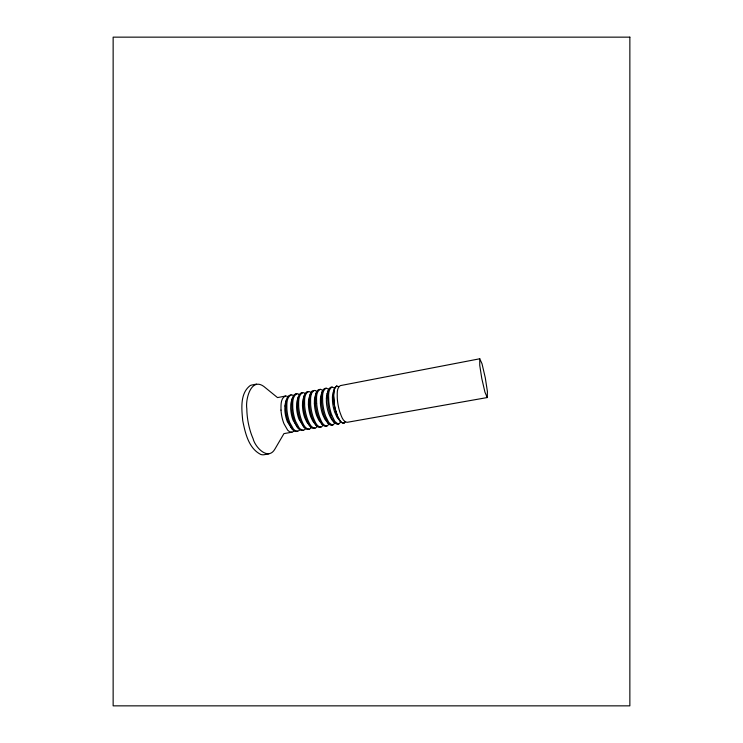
<?xml version="1.0" encoding="UTF-8"?>
<svg xmlns="http://www.w3.org/2000/svg" width="743" height="743" viewBox="0 0 743 743"><rect width="100%" height="100%" fill="white"/><g stroke="black" fill="none" stroke-linecap="round" stroke-linejoin="round"><path stroke-width="1.11" d="M332.409 397.013L332.511 401.331A45.834 45.834 0 0 0 334.694 412.151L337.081 417.399L340.74 421.838A6.306 6.306 0 0 0 341.269 422.33L342.96 423.129A1.765 1.765 0 0 0 343.424 423.111L343.572 423.083M326.372 398.155L326.446 402.418A44.534 44.534 0 0 0 328.582 413.117C330.189 417.334 332.558 422.47 336.978 424.188A1.857 1.857 0 0 0 337.443 424.16L338.613 423.956A1.839 1.839 0 0 0 339.077 423.816L340.74 421.838M321.394 396.864L321.496 402.53A58.195 58.195 0 0 0 322.648 410.145A48.992 48.992 0 0 0 324.468 416.414L328.127 423.352A8.582 8.582 0 0 0 328.87 424.151M327.431 395.722L328.044 405.288A67.919 67.919 0 0 0 329.149 410.675L331.174 417.102L334.211 422.368M285.767 403.607L285.702 409.087A49.122 49.122 0 0 0 286.724 416.405A42.602 42.602 0 0 0 288.507 422.451L292.055 429.008A8.814 8.814 0 0 0 293.931 430.791M284.94 405.966L284.848 409.662A38.812 38.812 0 0 0 285.702 416.201A33.584 33.584 0 0 0 287.374 421.671L291.841 428.739M311.308 394.347L311.512 393.716A10.207 10.207 0 0 1 311.856 392.861L313.704 390.688A2.145 2.145 0 0 1 315.134 390.539M285.331 396.019A3.585 3.585 0 0 1 287.81 396.716A9.538 9.538 0 0 0 286.575 399.446L285.563 402.604A17.015 17.015 0 0 0 284.959 405.966M292.436 398.099L292.408 398.211A15.612 15.612 0 0 0 292.157 399.102L291.999 399.827A20.98 20.98 0 0 0 291.869 400.561L291.953 411.483A56.867 56.867 0 0 0 292.937 416.554L294.878 422.721L297.089 426.844A15.529 15.529 0 0 0 297.757 427.782L293.048 420.148A34.531 34.531 0 0 1 291.59 415.253A39.899 39.899 0 0 1 290.699 408.604L290.764 404.861A16.978 16.978 0 0 1 291.405 401.322L292.436 398.099A9.418 9.418 0 0 1 293.569 395.61A3.548 3.548 0 0 1 295.658 394.013M296.81 393.79A3.501 3.501 0 0 1 299.318 394.626A9.213 9.213 0 0 0 298.38 396.781L297.302 400.05A16.931 16.931 0 0 0 296.652 403.755L296.578 407.554A41.032 41.032 0 0 0 297.349 413.535A35.45 35.45 0 0 0 298.992 419.247L303.776 426.909A9.111 9.111 0 0 0 305.466 428.627A3.539 3.539 0 0 1 303.358 430.271L302.197 430.392M311.967 391.292L311.466 391.812A5.257 5.257 0 0 0 311.001 392.49A9.018 9.018 0 0 0 310.286 394.124L310.202 394.375A21.454 21.454 0 0 0 309.432 399.13L309.45 404.777A54.908 54.908 0 0 0 310.574 412.356A46.326 46.326 0 0 0 312.413 418.588L315.877 425.126A8.925 8.925 0 0 0 317.122 426.408L318.617 427.234A2.387 2.387 0 0 0 319.694 427.309L320.846 427.095A2.303 2.303 0 0 0 321.719 426.733L322.982 425.284A8.832 8.832 0 0 1 321.97 424.216L318.431 417.501A47.608 47.608 0 0 1 316.602 411.25A56.496 56.496 0 0 1 315.459 403.653L315.376 397.997A25.429 25.429 0 0 1 315.747 394.83A12.12 12.12 0 0 1 316.824 391.422L318.088 389.973A2.229 2.229 0 0 1 318.942 389.611L320.103 389.388A2.08 2.08 0 0 1 320.725 389.36L322.759 390.4A8.888 8.888 0 0 0 322.313 391.477L321.106 394.951A16.745 16.745 0 0 0 320.409 399.288L320.409 403.495A44.933 44.933 0 0 0 321.478 410.424A38.98 38.98 0 0 0 322.75 414.743L324.877 419.293L328.072 423.296M307.221 391.765A3.483 3.483 0 0 0 305.243 393.567A9.176 9.176 0 0 0 304.324 395.452L303.218 398.777A16.875 16.875 0 0 0 302.55 402.65L302.466 405.984M310.277 394.124L309.153 397.505A16.82 16.82 0 0 0 308.475 401.536L308.401 404.907M316.277 392.806L315.116 396.223A16.792 16.792 0 0 0 314.428 400.412L314.373 403.83M336.69 386.193A1.765 1.765 0 0 0 336.254 386.341L334.954 387.679L334.016 390.326A24.593 24.593 0 0 0 333.523 394.57L334.164 404.229A70.13 70.13 0 0 0 335.288 409.662L337.889 417.455L340.368 421.43M327.115 393.679L328.787 389.146L330.31 387.474A1.867 1.867 0 0 1 330.746 387.335L331.917 387.112A1.839 1.839 0 0 1 332.39 387.084L334.638 388.329M334.443 388.84L333.087 392.62A17.321 17.321 0 0 0 332.455 397.013M334.796 422.999L333.263 424.801A1.988 1.988 0 0 1 332.669 425.005L331.499 425.21A2.006 2.006 0 0 1 330.886 425.228L328.88 424.151L327.487 425.776A2.136 2.136 0 0 1 326.744 426.055L325.583 426.259A2.164 2.164 0 0 1 324.812 426.25L322.982 425.284M322.759 390.4L324.254 388.682A2.015 2.015 0 0 1 324.83 388.478L325.991 388.255A1.978 1.978 0 0 1 326.623 388.236L328.685 389.36M344.269 422.804L344.111 422.897A1.774 1.774 0 0 1 343.257 423.111L341.52 422.386M487.259 397.551L487.408 391.515L485.272 377.732L482.021 363.782L479.746 358.776L479.737 365.287L481.78 378.456L484.947 392.165L487.259 397.551L346.99 422.349C342.532 421.495 341.325 415.588 339.811 411.947A58.641 58.641 0 0 1 337.266 397.876C337.359 393.939 336.44 388.004 340.285 385.626L479.82 358.767M325.991 388.255C321.524 391.004 322.694 397.756 322.685 402.307A58.53 58.53 0 0 0 323.846 409.922A49.27 49.27 0 0 0 325.657 416.191L328.777 422.47L332.065 425.024A2.062 2.062 0 0 0 332.669 425.005M331.917 387.112C327.524 389.917 328.768 396.632 328.768 401.164A60.322 60.322 0 0 0 329.929 408.799A50.775 50.775 0 0 0 331.74 415.096M320.103 389.388C315.552 392.081 316.648 398.87 316.648 403.43M293.55 395.675A3.539 3.539 0 0 0 291.061 394.904C286.222 397.486 286.854 404.303 286.872 409.003A50.004 50.004 0 0 0 287.755 415.569L287.959 416.517A41.961 41.961 0 0 0 289.835 422.674L293.476 429.129L295.435 430.782L297.553 431.209L296.42 431.414M311.001 392.49L309.497 391.691A2.452 2.452 0 0 0 308.401 391.635C303.72 394.227 304.639 401.081 304.649 405.678A54.081 54.081 0 0 0 305.559 412.291L305.763 413.238A45.332 45.332 0 0 0 307.611 419.461C309.116 422.702 310.732 427.912 314.986 428.135A2.721 2.721 0 0 0 316.379 427.336A4.83 4.83 0 0 0 317.122 426.398M281.003 410.099C281.003 405.437 280.408 398.452 285.34 396.084L277.52 397.589L263.821 386.453C251.013 377.091 245.301 399.409 246.815 408.687A73.641 73.641 0 0 0 246.973 412.792A82.12 82.12 0 0 0 249.871 429.612L250.679 432.305A66.238 66.238 0 0 0 253.084 438.639C255.1 447.24 268.093 461.078 274.938 449.032L283.947 433.615L291.804 432.231L289.649 431.804L287.662 430.169L283.975 423.733A40.93 40.93 0 0 1 282.08 417.594L281.876 416.656A48.778 48.778 0 0 1 281.003 410.099M256.558 384.075L251.803 385.023A6.798 6.798 0 0 0 250.187 385.571C239.803 393.474 241.633 409.114 242.738 420.64C245.199 432.928 248.571 448.308 260.765 454.447A7.114 7.114 0 0 0 264.127 454.716L268.92 453.889M291.061 394.979L289.937 395.202A3.594 3.594 0 0 0 287.894 396.697M295.677 394.087L296.81 393.874A2.526 2.526 0 0 0 296.262 394.05C292.129 397.124 292.723 403.3 292.77 407.898A51.286 51.286 0 0 0 293.661 414.483L293.856 415.43A43.029 43.029 0 0 0 295.733 421.606L299.058 427.764A10.356 10.356 0 0 0 300.163 428.952L302.782 430.225A2.47 2.47 0 0 0 303.339 430.188M301.454 392.982L302.596 392.759A2.396 2.396 0 0 0 302.039 392.945C297.989 396.075 298.64 402.204 298.686 406.792A52.642 52.642 0 0 0 299.596 413.387L299.8 414.343A44.162 44.162 0 0 0 301.658 420.538C303.172 423.798 304.862 428.999 309.144 429.166A3.511 3.511 0 0 0 311.215 427.476A5.09 5.09 0 0 0 311.949 427.949L312.283 428.117A2.721 2.721 0 0 0 313.834 428.358L314.986 428.135M307.258 391.858L308.401 391.645M314.233 390.521L313.082 390.744A2.48 2.48 0 0 0 311.976 391.292M308.001 429.361L309.144 429.166M326.744 426.055C322.555 425.72 321.097 420.492 319.611 417.287A47.886 47.886 0 0 1 317.79 411.037A56.821 56.821 0 0 1 316.648 403.43M320.846 427.095C316.629 426.816 315.088 421.597 313.602 418.374A46.586 46.586 0 0 1 311.763 412.142A55.205 55.205 0 0 1 310.63 404.554L310.574 398.907A21.946 21.946 0 0 1 311.28 394.338M315.181 390.539L316.862 391.44M321.942 424.188L318.812 420.222L316.694 415.69A41.534 41.534 0 0 1 314.41 403.83M315.831 425.07L312.775 421.151L310.667 416.628A40.466 40.466 0 0 1 308.438 404.907M303.776 426.909L300.478 420.733A43.948 43.948 0 0 1 298.63 414.538L298.426 413.591A52.354 52.354 0 0 1 297.525 407.006L297.664 399.975A22.076 22.076 0 0 1 297.906 398.545L297.962 398.285A15.817 15.817 0 0 1 298.361 396.771M331.74 415.096L334.814 421.402L338.019 423.965A1.904 1.904 0 0 0 338.613 423.956M291.823 432.287A3.622 3.622 0 0 0 293.903 430.745A3.557 3.557 0 0 0 296.429 431.479M302.197 430.466A3.511 3.511 0 0 1 299.745 429.649M297.581 431.284A3.585 3.585 0 0 0 299.652 429.668A8.944 8.944 0 0 1 297.924 427.959M308.001 429.454A3.474 3.474 0 0 1 305.531 428.553M345.142 421.783A2.693 2.693 0 0 1 343.591 423.157M311.28 427.522A9.018 9.018 0 0 1 309.822 426.008M299.429 394.607A3.511 3.511 0 0 1 301.426 392.898M302.587 392.666A3.474 3.474 0 0 1 305.113 393.586M336.69 386.1A2.721 2.721 0 0 1 338.687 386.917M327.44 395.722A26.098 26.098 0 0 1 327.802 392.285A14.442 14.442 0 0 1 328.35 390.159M341.501 422.414A9.418 9.418 0 0 1 339.857 420.492L337.452 415.969L335.455 409.699A65.839 65.839 0 0 1 334.304 404.136L333.607 395.713L334.554 388.933A7.17 7.17 0 0 1 334.944 387.957L336.347 386.341A1.792 1.792 0 0 1 336.765 386.184M326.428 398.155A16.736 16.736 0 0 1 327.069 393.66M321.45 396.864A20.776 20.776 0 0 1 322.258 391.468M304.305 395.452A15.854 15.854 0 0 0 303.841 397.254A22.987 22.987 0 0 0 303.534 399.316L303.469 405.901A53.802 53.802 0 0 0 304.389 412.504L304.584 413.461A45.091 45.091 0 0 0 306.441 419.674L309.692 425.869L306.766 422.07L304.676 417.547A39.453 39.453 0 0 1 302.494 405.984M285.786 403.607A21.11 21.11 0 0 1 286.519 399.428M345.04 421.718A2.805 2.805 0 0 1 343.526 423.166M629.86 37.15L113.14 37.15L113.14 705.85L629.86 705.85L629.86 37.15"/></g></svg>
